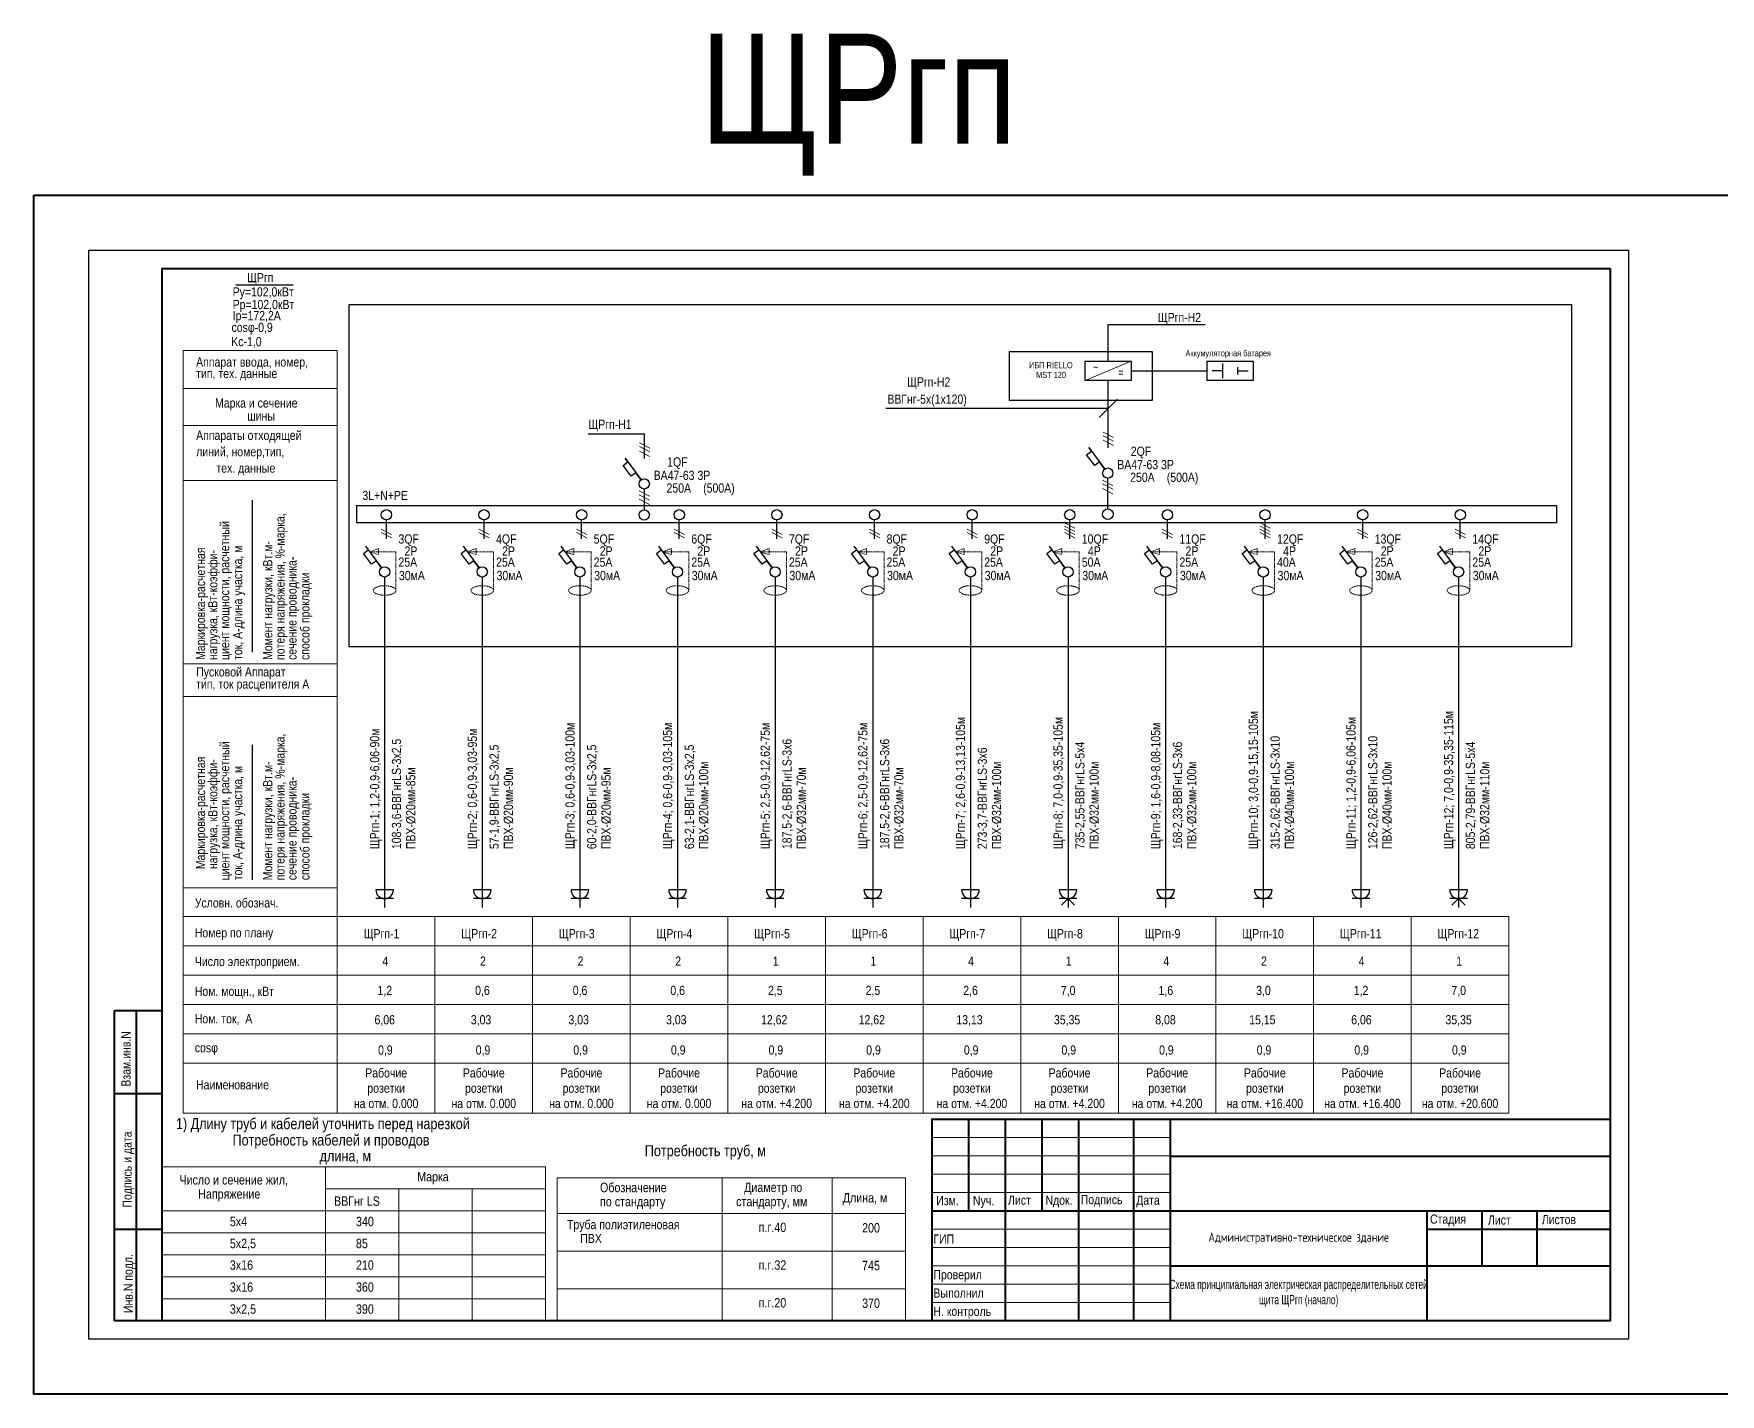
# Model space of a CAD drawing. Header units: metres. Extents: x -93142 to 227756, y -64772 to 286334.
# Drawn here: x 105069 to 151069, y -25753 to 11352 of the extents above; entities that cross this region are included whole.
import ezdxf

# ---------------------------------------------------------------- set-up
doc = ezdxf.new("R2010")
doc.units = ezdxf.units.M
for name, pattern in [('ACAD_ISO03W100', [30, 12, -18]), ('CENTER2', [2.3, 2, -0.1, 0.1, -0.1]), ('DASHED2', [9.525, 6.35, -3.175])]:
    doc.linetypes.add(name, pattern=pattern)
for name, color, linetype, lineweight in [('-area text', 7, 'Continuous', 30), ('1_Рамка_АР', 7, 'Continuous', 13), ('G-ANNO-TTLB', 7, 'Continuous', 9), ('Рамка', 7, 'Continuous', 40), ('ЭЛ', 250, 'Continuous', 50), ('ЭЛ-сила', 5, 'Continuous', 50), ('ЭЛ.ос', 7, 'Continuous', 30)]:
    doc.layers.add(name, color=color, linetype=linetype, lineweight=lineweight)
doc.layers.add('Text standart (rus)', color=7, linetype='Continuous')
doc.layers.add('Схема', color=7, linetype='Continuous')
doc.styles.add('Arial', font='ARIALN.TTF', dxfattribs={"width": 0.8, "height": 2.5})
doc.styles.add('GOST 2.304', font='ARIALN.TTF', dxfattribs={"width": 0.9})
doc.styles.add('GOST Common_7', font='ARIALN.TTF', dxfattribs={"width": 0.8, "height": 2.5})
doc.styles.get("Standard").update_dxf_attribs({"font": 'ARIALN.TTF'})
doc.styles.add('Times New Rom Cyr', font='ARIALN.TTF')
doc.dimstyles.new('SPDS', dxfattribs={"dimscale": 100, "dimtxt": 1.5, "dimasz": 1, "dimexe": 0.75, "dimexo": 0.625, "dimtad": 1, "dimdec": 0, "dimrnd": 0.001, "dimtxsty": 'GOST 2.304', "dimblk": 'ARCHTICK', "dimcen": 2.5, "dimdle": 0.75, "dimadec": 0, "dimazin": 2, "dimtfac": 0.75, "dimtdec": 0, "dimtmove": 1, "dimatfit": 3, "dimfxl": 1, "dimtolj": 1, "dimarcsym": 1})

# ---------------------------------------------------------------- blocks, each defined once
blk = doc.blocks.new('Казарма_1_Рамка_АР')
for p, q in [((682893, 323993), (689393, 323993)), ((682893, 323493), (701393, 323493)), ((682893, 322993), (689393, 322993)), ((682893, 322493), (689393, 322493)), ((682893, 321993), (701393, 321993)), ((682893, 321493), (689393, 321493)), ((682893, 320993), (689393, 320993)), ((682893, 320493), (701393, 320493)), ((682893, 319993), (689393, 319993)), ((682893, 319493), (689393, 319493))]:
    blk.add_line(p, q)
at = {"const_width": 50}
for points in [[(701393, 324493), (682893, 324493), (682893, 318993)], [(683893, 321993), (683893, 324493)], [(684893, 318993), (684893, 324493)], [(685893, 321993), (685893, 324493)], [(686893, 318993), (686893, 324493)], [(688393, 318993), (688393, 324493)], [(689393, 318993), (689393, 324493)], [(689393, 323479), (701393, 323479)], [(682893, 321993), (689393, 321993)], [(689393, 321993), (701393, 321993)], [(701393, 321993), (699393, 321993), (697893, 321993), (696393, 321993), (696393, 318993)], [(697893, 321993), (697893, 320493)], [(699393, 321993), (699393, 320493)], [(696393, 321493), (701393, 321493)], [(689393, 320493), (701393, 320493)]]:
    blk.add_lwpolyline(points, dxfattribs=at)
blk.add_lwpolyline([(696393, 321493), (701393, 321493)])
at = {"layer": 'G-ANNO-TTLB', "style": 'GOST Common_7'}
for s, p in [('Изм.', (683009, 322149)), ('Nуч.', (684010, 322149)), ('Лист', (684967, 322162)), ('Nдок.', (685988, 322162)), ('Подпись', (686949, 322176)), ('Дата', (688464, 322162)), ('Стадия', (696477, 321645)), ('Лист', (698056, 321619)), ('Листов', (699525, 321633)), ('ГИП ', (682932, 321100)), ('Проверил ', (682931, 320129)), ('Выполнил', (682931, 319629)), ('Н. контроль', (682931, 319129))]:
    blk.add_text(s, height=250, dxfattribs=at).set_placement(p)
at = {"layer": 'G-ANNO-TTLB', "insert": (692893, 321243), "char_height": 250, "width": 7000, "attachment_point": 5, "style": 'GOST Common_7'}
blk.add_mtext('{\\fISOCPEUR|b0|i0|c204|p34;Административно-техническое здание}', dxfattribs=at)
blk = doc.blocks.new('stug')
at = {"layer": 'Рамка'}
for p, q in [((18549, -29192), (18549, -20727)), ((18549, -20727), (19849, -20727)), ((19149, -29192), (19149, -20727)), ((18549, -22992), (19849, -22992)), ((18549, -26692), (19849, -26692)), ((19849, -29192), (18549, -29192))]:
    blk.add_line(p, q, dxfattribs=at)
at = {"layer": 'Рамка', "lineweight": 25}
blk.add_line((19849, -23692), (19849, -29192), dxfattribs=at)
at = {"layer": 'Text standart (rus)', "color": 7, "lineweight": 25}
for s, p in [('Взам.инв.N', (18990, -22803)), ('Подпись и дата', (19020, -26101)), ('Инв.N подл.', (19050, -28977))]:
    blk.add_text(s, height=250, rotation=90, dxfattribs=at).set_placement(p)
blk = doc.blocks.new('_ArchTick')
at = {"color": 0, "linetype": 'ByBlock', "const_width": 0.15}
blk.add_lwpolyline([(-0.5, -0.5), (0.5, 0.5)], dxfattribs=at)

msp = doc.modelspace()

# ---------------------------------------------------------------- linework, layer by layer
at = {"layer": '-area text', "color": 0, "lineweight": 5, "ltscale": 0.75}
msp.add_line((133749.4173, 1898.6728), (135004.4687, 2420.4281), dxfattribs=at)
at = {"layer": '-area text', "color": 0, "lineweight": 30, "ltscale": 0.75}
for points in [[(133749.4173, 2420.4281), (135004.4687, 2420.4281), (135004.4687, 1898.6728), (133749.4173, 1898.6728)], [(137073.8307, 2420.4281), (138328.8822, 2420.4281), (138328.8822, 1898.6728), (137073.8307, 1898.6728)]]:
    msp.add_lwpolyline(points, close=True, dxfattribs=at)
for points in [[(137496.5307, 2359.5505), (137496.5307, 1959.5505)], [(137496.5307, 2159.5505), (137211.2322, 2159.5505)], [(137906.1822, 2259.5505), (137906.1822, 2059.5505)], [(137906.1822, 2159.5505), (138191.4807, 2159.5505)]]:
    msp.add_lwpolyline(points, dxfattribs=at)
at = {"color": 7, "linetype": 'ByBlock', "lineweight": 20, "ltscale": 0.2}
for p, q in [((108569.0986, -19552.593), (119028.3107, -19552.593)), ((113028.3107, -19552.593), (113028.3107, -23752.593)), ((119028.3107, -19552.593), (119028.3107, -23752.593)), ((113028.3107, -20152.593), (119028.3107, -20152.593)), ((115028.3107, -20152.593), (115028.3107, -23752.593)), ((117028.3107, -20152.593), (117028.3107, -23752.593)), ((119346.2909, -19852.593), (128846.2909, -19852.593)), ((119346.2909, -23752.593), (119346.2909, -19852.593)), ((123846.2909, -23752.593), (123846.2909, -19852.593)), ((126846.2909, -23752.593), (126846.2909, -19852.593)), ((128846.2909, -19852.593), (128846.2909, -23752.593)), ((108569.0986, -20752.593), (119028.3107, -20752.593)), ((128846.2909, -20823.7176), (119346.2909, -20823.7176)), ((108569.0986, -21352.593), (119028.3107, -21352.593)), ((108569.0986, -21952.593), (119028.3107, -21952.593)), ((128846.2909, -21852.593), (119346.2909, -21852.593)), ((108569.0986, -22552.593), (119028.3107, -22552.593)), ((128846.2909, -22881.4683), (119346.2909, -22881.4683)), ((108569.0986, -23152.593), (119028.3107, -23152.593)), ((108569.0986, -23752.593), (119028.3107, -23752.593))]:
    msp.add_line(p, q, dxfattribs=at)
at = {"color": 1, "lineweight": 40}
msp.add_lwpolyline([(105069.0986, 6947.407), (197069.0986, 6947.407), (197069.0986, -25752.593), (105069.0986, -25752.593)], close=True, dxfattribs=at)
at = {"layer": 'Text standart (rus)'}
msp.add_lwpolyline([(148569.0986, 5447.407), (148569.0986, -24252.593), (106569.0986, -24252.593), (106569.0986, 5447.407)], close=True, dxfattribs=at)
at = {"layer": 'Text standart (rus)', "linetype": 'CENTER2', "ltscale": 30}
for points in [[(113672.0604, 3967.685), (147007.0921, 3967.685), (147007.0921, -5364.8595), (113672.0604, -5364.8595)], [(131686.9307, 2689.8212), (135578.1307, 2689.8212), (135578.1307, 1346.2712), (131686.9307, 1346.2712)]]:
    msp.add_lwpolyline(points, close=True, dxfattribs=at)
at = {"layer": 'Рамка'}
msp.add_lwpolyline([(148069.0986, 4947.407), (148069.0986, -23752.593), (108569.0986, -23752.593), (108569.0986, 4947.407)], close=True, dxfattribs=at)
at = {"layer": 'ЭЛ', "color": 0, "lineweight": 15}
for p, q in [((108569.0986, -23752.593), (112203.0862, -23752.593)), ((115568.9962, -23752.593), (119202.9838, -23752.593))]:
    msp.add_line(p, q, dxfattribs=at)
at = {"layer": 'ЭЛ-сила', "color": 0, "lineweight": 30}
for p, q in [((114639.7356, -11933.8893), (114639.7356, -12476.1994)), ((117302.5168, -11933.8893), (117302.5168, -12476.1994)), ((119965.298, -11933.8893), (119965.298, -12476.1994)), ((122628.0791, -11933.8893), (122628.0791, -12476.1994)), ((125290.8603, -11933.8893), (125290.8603, -12476.1994)), ((127953.6414, -11933.8893), (127953.6414, -12476.1994)), ((130616.4226, -11933.8893), (130616.4226, -12476.1994)), ((133279.2037, -11933.8893), (133279.2037, -12476.1994)), ((135941.9849, -11933.8893), (135941.9849, -12476.1994)), ((138604.766, -11933.8893), (138604.766, -12476.1994)), ((141267.5472, -11933.8893), (141267.5472, -12476.1994)), ((143930.3284, -11933.8893), (143930.3284, -12476.1994)), ((114879.7356, -11996.1994), (114399.7356, -11996.1994)), ((114879.7356, -12236.1994), (114399.7356, -12236.1994)), ((117542.5168, -11996.1994), (117062.5168, -11996.1994)), ((117542.5168, -12236.1994), (117062.5168, -12236.1994)), ((120205.298, -11996.1994), (119725.298, -11996.1994)), ((120205.298, -12236.1994), (119725.298, -12236.1994)), ((122868.0791, -11996.1994), (122388.0791, -11996.1994)), ((122868.0791, -12236.1994), (122388.0791, -12236.1994)), ((125530.8603, -11996.1994), (125050.8603, -11996.1994)), ((125530.8603, -12236.1994), (125050.8603, -12236.1994)), ((128193.6414, -11996.1994), (127713.6414, -11996.1994)), ((128193.6414, -12236.1994), (127713.6414, -12236.1994)), ((130856.4226, -11996.1994), (130376.4226, -11996.1994)), ((130856.4226, -12236.1994), (130376.4226, -12236.1994)), ((133519.2037, -11996.1994), (133039.2037, -11996.1994)), ((133519.2037, -12236.1994), (133039.2037, -12236.1994)), ((136181.9849, -11996.1994), (135701.9849, -11996.1994)), ((136181.9849, -12236.1994), (135701.9849, -12236.1994)), ((138844.766, -11996.1994), (138364.766, -11996.1994)), ((138844.766, -12236.1994), (138364.766, -12236.1994)), ((141507.5472, -11996.1994), (141027.5472, -11996.1994)), ((141507.5472, -12236.1994), (141027.5472, -12236.1994)), ((144170.3284, -11996.1994), (143690.3284, -11996.1994)), ((144170.3284, -12236.1994), (143690.3284, -12236.1994))]:
    msp.add_line(p, q, dxfattribs=at)
for points in [[(133099.2037, -12416.1994), (133279.2037, -12236.1994)], [(133459.2037, -12416.1994), (133279.2037, -12236.1994)], [(143750.3284, -12416.1994), (143930.3284, -12236.1994)], [(144110.3284, -12416.1994), (143930.3284, -12236.1994)]]:
    msp.add_lwpolyline(points, dxfattribs=at)
for centre in [(114639.7356, -11996.1994), (117302.5168, -11996.1994), (119965.298, -11996.1994), (122628.0791, -11996.1994), (125290.8603, -11996.1994), (127953.6414, -11996.1994), (130616.4226, -11996.1994), (133279.2037, -11996.1994), (135941.9849, -11996.1994), (138604.766, -11996.1994), (141267.5472, -11996.1994), (143930.3284, -11996.1994)]:
    msp.add_arc(centre, 240, 180, 0, dxfattribs=at)
at = {"layer": 'ЭЛ.ос', "color": 7, "lineweight": 25}
msp.add_line((110577.7529, 4502.2562), (112140.8122, 4502.2562), dxfattribs=at)
at = {"layer": 'ЭЛ.ос', "color": 7, "lineweight": 15}
for p, q in [((109140.7143, 2715.21), (109140.7143, -18089.284)), ((109140.7143, 2715.21), (113349.7739, 2715.21)), ((113349.7739, 2715.21), (113349.7739, -18089.284)), ((109140.7143, 1674.1338), (113349.7739, 1674.1338)), ((113349.7739, 669.6463), (109140.7143, 669.6463)), ((109140.7143, -834.9423), (113349.7739, -834.9423)), ((109140.7143, -5832.3837), (113349.7739, -5832.3837)), ((113349.7739, -6720.9777), (109140.7143, -6720.9777)), ((109140.7143, -11941.5966), (113349.7739, -11941.5966)), ((145303.1477, -12724.3982), (109140.7143, -12724.3982)), ((116012.555, -12724.3982), (116012.555, -18089.284)), ((118675.3362, -12724.3982), (118675.3362, -18089.284)), ((121338.1173, -12724.3982), (121338.1173, -18089.284)), ((124000.8985, -12724.3982), (124000.8985, -18089.284)), ((126663.6796, -12724.3982), (126663.6796, -18089.284)), ((129326.4608, -12724.3982), (129326.4608, -18089.284)), ((131989.242, -12724.3982), (131989.242, -18089.284)), ((134652.0231, -12724.3982), (134652.0231, -18089.284)), ((137314.8043, -12724.3982), (137314.8043, -18089.284)), ((139977.5854, -12724.3982), (139977.5854, -18089.284)), ((142640.3666, -12724.3982), (142640.3666, -18089.284)), ((145303.1477, -12724.3982), (145303.1477, -18089.284)), ((145303.1477, -13524.3982), (109140.7143, -13524.3982)), ((145303.1477, -14324.3982), (109140.7143, -14324.3982)), ((145303.1477, -15124.3982), (109140.7143, -15124.3982)), ((145303.1477, -15924.3982), (109140.7143, -15924.3982)), ((145303.1477, -16724.3982), (109140.7143, -16724.3982)), ((145303.1477, -18089.284), (109140.7143, -18089.284))]:
    msp.add_line(p, q, dxfattribs=at)
at = {"layer": 'ЭЛ.ос', "color": 7, "lineweight": 15, "ltscale": 0.5}
for p, q in [((134236.6263, 488.517), (134517.2597, 342.6676)), ((121591.9349, 195.0522), (121872.5682, 49.2028)), ((121591.9349, 94.0795), (121872.5682, -51.7699)), ((134236.6263, 387.5443), (134517.2597, 241.6949)), ((134236.6263, 264.1332), (134517.2597, 118.2839)), ((121591.9349, -29.3316), (121872.5682, -175.1809)), ((134223.8394, -824.0471), (134504.4727, -969.8965)), ((121579.1479, -1117.5119), (121859.7813, -1263.3613)), ((121579.1479, -1218.4846), (121859.7813, -1364.334)), ((121579.1479, -1341.8957), (121859.7813, -1487.745)), ((134223.8394, -925.0198), (134504.4727, -1070.8692)), ((134223.8394, -1048.4309), (134504.4727, -1194.2803)), ((114547.6431, -2159.6547), (114828.2764, -2305.504)), ((114547.6431, -2246.0192), (114828.2764, -2391.8685)), ((117210.4242, -2159.6547), (117491.0576, -2305.504)), ((117210.4242, -2246.0192), (117491.0576, -2391.8685)), ((119873.2054, -2159.6547), (120153.8387, -2305.504)), ((119873.2054, -2246.0192), (120153.8387, -2391.8685)), ((122535.9865, -2159.6547), (122816.6199, -2305.504)), ((122535.9865, -2246.0192), (122816.6199, -2391.8685)), ((125198.7677, -2159.6547), (125479.401, -2305.504)), ((125198.7677, -2246.0192), (125479.401, -2391.8685)), ((127861.5488, -2159.6547), (128142.1822, -2305.504)), ((127861.5488, -2246.0192), (128142.1822, -2391.8685)), ((130524.33, -2159.6547), (130804.9633, -2305.504)), ((130524.33, -2246.0192), (130804.9633, -2391.8685)), ((133187.1111, -1986.9257), (133467.7445, -2132.7751)), ((133187.1111, -2073.2902), (133467.7445, -2219.1395)), ((133187.1111, -2159.6547), (133467.7445, -2305.504)), ((133187.1111, -2246.0192), (133467.7445, -2391.8685)), ((135849.8923, -2159.6547), (136130.5257, -2305.504)), ((135849.8923, -2246.0192), (136130.5257, -2391.8685)), ((138512.6735, -2159.6547), (138793.3068, -2305.504)), ((138512.6735, -2246.0192), (138793.3068, -2391.8685)), ((138516.0246, -1988.6673), (138796.6579, -2134.5167)), ((138516.0246, -2075.0318), (138796.6579, -2220.8812)), ((141175.4546, -2159.6547), (141456.088, -2305.504)), ((141175.4546, -2246.0192), (141456.088, -2391.8685)), ((143838.2358, -2159.6547), (144118.8691, -2305.504)), ((143838.2358, -2246.0192), (144118.8691, -2391.8685)), ((114413.6116, -3019.2722), (114281.5425, -3116.7132)), ((117076.3928, -3019.2722), (116944.3237, -3116.7132)), ((119739.1739, -3019.2722), (119607.1048, -3116.7132)), ((122401.9551, -3019.2722), (122269.886, -3116.7132)), ((125064.7362, -3019.2722), (124932.6671, -3116.7132)), ((127727.5174, -3019.2722), (127595.4483, -3116.7132)), ((130390.2985, -3019.2722), (130258.2294, -3116.7132)), ((133053.0797, -3019.2722), (132921.0106, -3116.7132)), ((135715.8609, -3019.2722), (135583.7918, -3116.7132)), ((138378.642, -3019.2722), (138246.5729, -3116.7132)), ((141041.4232, -3019.2722), (140909.3541, -3116.7132)), ((143704.2043, -3019.2722), (143572.1352, -3116.7132))]:
    msp.add_line(p, q, dxfattribs=at)
at = {"layer": 'ЭЛ.ос', "color": 7}
for p, q in [((111025.4277, -1372.896), (111025.4277, -5516.6209)), ((111025.4277, -8041.7753), (111025.4277, -11722.774))]:
    msp.add_line(p, q, dxfattribs=at)
at = {"layer": 'ЭЛ.ос', "color": 7, "ltscale": 0.5}
for points in [[(134376.943, 2420.4281), (134376.943, 3420.4281), (137023.8553, 3420.4281)], [(134376.943, 58.5301), (134376.943, 1898.6728)], [(135004.4687, 2159.5505), (137073.8307, 2159.5505)], [(120186.907, 437.958), (121732.2516, 437.958)], [(121732.2516, -234.9347), (121732.2516, 437.958)], [(134280.763, -518.6309), (134138.412, -325.6919), (134005.9629, -423.4132), (133787.5557, -128.6066), (133919.4324, -30.9059), (133845.6229, 68.7224)], [(133845.6229, 68.7224), (134280.763, -518.6309)], [(121636.0715, -812.0957), (121493.7205, -619.1567), (121361.2715, -716.878), (121142.8643, -422.0714), (121274.741, -324.3707), (121200.9315, -224.7424)], [(121200.9315, -224.7424), (121636.0715, -812.0957)], [(134364.1561, -1603.5172), (134364.1561, -1224.6043), (134364.1561, -771.2848)], [(121719.4646, -1064.7496), (121719.4646, -1632.1627)], [(113875.2007, -1510.7211), (113875.2007, -1990.2562)], [(113875.2007, -1510.7211), (146600.4717, -1510.7211), (146600.4717, -1990.2562), (113875.2007, -1990.2562)]]:
    msp.add_lwpolyline(points, dxfattribs=at)
at = {"layer": 'ЭЛ.ос', "color": 7, "ltscale": 10}
for points in [[(114687.9597, -2425.575), (114687.9597, -1907.629)], [(117350.7409, -2425.575), (117350.7409, -1907.629)], [(120013.522, -2425.575), (120013.522, -1907.629)], [(122676.3032, -2425.575), (122676.3032, -1907.629)], [(125339.0844, -2425.575), (125339.0844, -1907.629)], [(128001.8655, -2425.575), (128001.8655, -1907.629)], [(130664.6467, -2425.575), (130664.6467, -1907.629)], [(133327.4278, -2425.575), (133327.4278, -1907.629)], [(135990.209, -2425.575), (135990.209, -1907.629)], [(138652.9901, -2425.575), (138652.9901, -1907.629)], [(141315.7713, -2425.575), (141315.7713, -1907.629)], [(143978.5524, -2425.575), (143978.5524, -1907.629)], [(114556.3426, -3211.9308), (114413.9916, -3018.9918), (114281.5425, -3116.7132), (114063.1353, -2821.9065), (114195.012, -2724.2058)], [(114121.2025, -2624.5775), (114556.3426, -3211.9308)], [(117219.1237, -3211.9308), (117076.7727, -3018.9918), (116944.3237, -3116.7132), (116725.9165, -2821.9065), (116857.7932, -2724.2058)], [(116783.9837, -2624.5775), (117219.1237, -3211.9308)], [(119881.9049, -3211.9308), (119739.5539, -3018.9918), (119607.1048, -3116.7132), (119388.6976, -2821.9065), (119520.5743, -2724.2058)], [(119446.7648, -2624.5775), (119881.9049, -3211.9308)], [(122544.686, -3211.9308), (122402.335, -3018.9918), (122269.886, -3116.7132), (122051.4788, -2821.9065), (122183.3555, -2724.2058)], [(122109.546, -2624.5775), (122544.686, -3211.9308)], [(125207.4672, -3211.9308), (125065.1162, -3018.9918), (124932.6671, -3116.7132), (124714.2599, -2821.9065), (124846.1366, -2724.2058)], [(124772.3271, -2624.5775), (125207.4672, -3211.9308)], [(127870.2483, -3211.9308), (127727.8974, -3018.9918), (127595.4483, -3116.7132), (127377.0411, -2821.9065), (127508.9178, -2724.2058)], [(127435.1083, -2624.5775), (127870.2483, -3211.9308)], [(130533.0295, -3211.9308), (130390.6785, -3018.9918), (130258.2294, -3116.7132), (130039.8223, -2821.9065), (130171.6989, -2724.2058)], [(130097.8894, -2624.5775), (130533.0295, -3211.9308)], [(133195.8107, -3211.9308), (133053.4597, -3018.9918), (132921.0106, -3116.7132), (132702.6034, -2821.9065), (132834.4801, -2724.2058)], [(132760.6706, -2624.5775), (133195.8107, -3211.9308)], [(135858.5918, -3211.9308), (135716.2408, -3018.9918), (135583.7918, -3116.7132), (135365.3846, -2821.9065), (135497.2613, -2724.2058)], [(135423.4518, -2624.5775), (135858.5918, -3211.9308)], [(138521.373, -3211.9308), (138379.022, -3018.9918), (138246.5729, -3116.7132), (138028.1657, -2821.9065), (138160.0424, -2724.2058)], [(138086.2329, -2624.5775), (138521.373, -3211.9308)], [(141184.1541, -3211.9308), (141041.8031, -3018.9918), (140909.3541, -3116.7132), (140690.9469, -2821.9065), (140822.8236, -2724.2058)], [(140749.0141, -2624.5775), (141184.1541, -3211.9308)], [(143846.9353, -3211.9308), (143704.5843, -3018.9918), (143572.1352, -3116.7132), (143353.728, -2821.9065), (143485.6047, -2724.2058)], [(143411.7952, -2624.5775), (143846.9353, -3211.9308)], [(114639.7356, -3464.5847), (114639.7356, -11936.7565)], [(117302.5168, -3464.5847), (117302.5168, -11936.7565)], [(119965.298, -3464.5847), (119965.298, -11936.7565)], [(122628.0791, -3464.5847), (122628.0791, -11936.7565)], [(125290.8603, -3464.5847), (125290.8603, -11936.7565)], [(127953.6414, -3464.5847), (127953.6414, -11936.7565)], [(130616.4226, -3464.5847), (130616.4226, -11936.7565)], [(133279.2037, -3464.5847), (133279.2037, -11936.7565)], [(135941.9849, -3464.5847), (135941.9849, -11936.7565)], [(138604.766, -3464.5847), (138604.766, -11936.7565)], [(141267.5472, -3464.5847), (141267.5472, -11936.7565)], [(143930.3284, -3464.5847), (143930.3284, -11936.7565)]]:
    msp.add_lwpolyline(points, dxfattribs=at)
at = {"layer": 'ЭЛ.ос', "linetype": 'DASHED2', "lineweight": 13, "ltscale": 5}
for points in [[(114947.7055, -3831.6046), (114947.7055, -2780.1052), (114236.425, -2780.1052), (114473.1899, -2685.4557), (114473.1899, -2851.7735), (114236.425, -2780.1052)], [(117610.4866, -3831.6046), (117610.4866, -2780.1052), (116899.2062, -2780.1052), (117135.9711, -2685.4557), (117135.9711, -2851.7735), (116899.2062, -2780.1052)], [(120273.2678, -3831.6046), (120273.2678, -2780.1052), (119561.9873, -2780.1052), (119798.7522, -2685.4557), (119798.7522, -2851.7735), (119561.9873, -2780.1052)], [(122936.049, -3831.6046), (122936.049, -2780.1052), (122224.7685, -2780.1052), (122461.5334, -2685.4557), (122461.5334, -2851.7735), (122224.7685, -2780.1052)], [(125598.8301, -3831.6046), (125598.8301, -2780.1052), (124887.5497, -2780.1052), (125124.3145, -2685.4557), (125124.3145, -2851.7735), (124887.5497, -2780.1052)], [(128261.6113, -3831.6046), (128261.6113, -2780.1052), (127550.3308, -2780.1052), (127787.0957, -2685.4557), (127787.0957, -2851.7735), (127550.3308, -2780.1052)], [(130924.3924, -3831.6046), (130924.3924, -2780.1052), (130213.112, -2780.1052), (130449.8768, -2685.4557), (130449.8768, -2851.7735), (130213.112, -2780.1052)], [(133587.1736, -3831.6046), (133587.1736, -2780.1052), (132875.8931, -2780.1052), (133112.658, -2685.4557), (133112.658, -2851.7735), (132875.8931, -2780.1052)], [(136249.9547, -3831.6046), (136249.9547, -2780.1052), (135538.6743, -2780.1052), (135775.4391, -2685.4557), (135775.4391, -2851.7735), (135538.6743, -2780.1052)], [(138912.7359, -3831.6046), (138912.7359, -2780.1052), (138201.4554, -2780.1052), (138438.2203, -2685.4557), (138438.2203, -2851.7735), (138201.4554, -2780.1052)], [(141575.517, -3831.6046), (141575.517, -2780.1052), (140864.2366, -2780.1052), (141101.0015, -2685.4557), (141101.0015, -2851.7735), (140864.2366, -2780.1052)], [(144238.2982, -3831.6046), (144238.2982, -2780.1052), (143527.0177, -2780.1052), (143763.7826, -2685.4557), (143763.7826, -2851.7735), (143527.0177, -2780.1052)]]:
    msp.add_lwpolyline(points, dxfattribs=at)
at = {"layer": 'ЭЛ.ос', "color": 7, "ltscale": 0.5}
for centre, radius in [((121719.4646, -924.6599), 140.0896), ((134364.1561, -631.1951), 140.0896), ((114687.9597, -1767.5393), 140.0896), ((117350.7409, -1767.5393), 140.0896), ((120013.522, -1767.5393), 140.0896), ((121719.4646, -1772.2523), 140.0896), ((122676.3032, -1767.5393), 140.0896), ((125339.0844, -1767.5393), 140.0896), ((128001.8655, -1767.5393), 140.0896), ((130664.6467, -1767.5393), 140.0896), ((133327.4278, -1767.5393), 140.0896), ((134364.1561, -1749.3639), 145.8467), ((135990.209, -1767.5393), 140.0896), ((138652.9901, -1767.5393), 140.0896), ((141315.7713, -1767.5393), 140.0896), ((143978.5524, -1767.5393), 140.0896), ((114639.7356, -3324.4951), 140.0896), ((117302.5168, -3324.4951), 140.0896), ((119965.298, -3324.4951), 140.0896), ((122628.0791, -3324.4951), 140.0896), ((125290.8603, -3324.4951), 140.0896), ((127953.6414, -3324.4951), 140.0896), ((130616.4226, -3324.4951), 140.0896), ((133279.2037, -3324.4951), 140.0896), ((135941.9849, -3324.4951), 140.0896), ((138604.766, -3324.4951), 140.0896), ((141267.5472, -3324.4951), 140.0896), ((143930.3284, -3324.4951), 140.0896)]:
    msp.add_circle(centre, radius, dxfattribs=at)
at = {"layer": 'ЭЛ.ос', "linetype": 'DASHED2', "lineweight": 13, "ltscale": 5, "extrusion": (0, 0, -1)}
for centre in [(114639.7356, -3831.6046), (117302.5168, -3831.6046), (119965.298, -3831.6046), (122628.0791, -3831.6046), (125290.8603, -3831.6046), (127953.6414, -3831.6046), (130616.4226, -3831.6046), (133279.2037, -3831.6046), (135941.9849, -3831.6046), (138604.766, -3831.6046), (141267.5472, -3831.6046), (143930.3284, -3831.6046)]:
    msp.add_ellipse(centre, major_axis=(307.9698, 0), ratio=0.4195688025, dxfattribs=at)

# ---------------------------------------------------------------- block references
at = {"layer": '1_Рамка_АР'}
msp.add_blockref('Казарма_1_Рамка_АР', (-553324.0354, -342745.3869), dxfattribs=at)
at = {"layer": 'Text standart (rus)'}
msp.add_blockref('stug', (88720.3201, 5439.7475), dxfattribs=at)

# ---------------------------------------------------------------- texts
at = {"color": 0, "lineweight": 9, "style": 'Times New Rom Cyr'}
for s, p in [('ИБП RIELLO', (132218.3148, 2229.3927)), ('Аккумуляторная батарея', (136482.2648, 2555.8927)), ('MST 120', (132410.5648, 1963.1026))]:
    msp.add_text(s, height=168, dxfattribs=at).set_placement(p)
at = {"color": 0, "style": 'Times New Rom Cyr'}
for s, p in [('~', (133956.3672, 2145.5361)), ('=', (134646.125, 2001.9436))]:
    msp.add_text(s, height=222.8384, dxfattribs=at).set_placement(p)
at = {"layer": 'G-ANNO-TTLB', "insert": (139569.0986, -23002.593), "char_height": 250, "width": 7000, "attachment_point": 5, "style": 'GOST Common_7'}
msp.add_mtext('Схема принципиальная электрическая распределительных сетей \\Pщита ЩРгп (начало)', dxfattribs=at)
at = {"layer": 'Text standart (rus)'}
for s, p in [('ЩРгп', (110886.0664, 4576.9021)), ('Ру=102,0кВт', (110494.5358, 4187.2533)), ('Рр=102,0кВт', (110494.5358, 3842.5751)), ('Iр=172,2А', (110494.5358, 3538.3908)), ('ЩРгп-Н2', (135727.6631, 3490.3088)), ('cosφ-0,9', (110463.7101, 3219.3983)), ('Kc-1,0', (110457.0985, 2831.6335)), ('ЩРгп-Н2', (128888.7118, 1730.4712)), ('шины', (110892.003, 803.3755)), ('ЩРгп-Н1', (120195.7023, 574.0464)), ('250А', (122328.6643, -1161.724)), ('250А', (134973.3558, -868.2592)), ('3L+N+PE', (114032.525, -1364.4466)), ('3QF', (115016.5305, -2552.2472)), ('4QF', (117679.3117, -2552.2472)), ('5QF', (120342.0928, -2552.2472)), ('6QF', (123004.874, -2552.2472)), ('7QF', (125667.6552, -2552.2472)), ('8QF', (128330.4363, -2552.2472)), ('9QF', (130993.2175, -2552.2472)), ('10QF', (133655.9986, -2552.2472)), ('11QF', (136318.7798, -2552.2472)), ('12QF', (138981.5609, -2552.2472)), ('13QF', (141644.3421, -2552.2472)), ('14QF', (144307.1232, -2552.2472)), ('2Р', (115181.6632, -2880.8345)), ('2Р', (117844.4443, -2880.8345)), ('2Р', (120507.2255, -2880.8345)), ('2Р', (123170.0066, -2880.8345)), ('2Р', (125832.7878, -2880.8345)), ('2Р', (128495.5689, -2880.8345)), ('2Р', (131158.3501, -2880.8345)), ('4Р', (133821.1313, -2880.8345)), ('2Р', (136483.9124, -2880.8345)), ('4Р', (139146.6936, -2880.8345)), ('2Р', (141809.4747, -2880.8345)), ('2Р', (144472.2559, -2880.8345)), ('25A', (115016.3925, -3182.415)), ('25A', (117679.1736, -3182.415)), ('25A', (120341.9548, -3182.415)), ('25A', (123004.736, -3182.415)), ('25A', (125667.5171, -3182.415)), ('25A', (128330.2983, -3182.415)), ('25A', (130993.0794, -3182.415)), ('50A', (133655.8606, -3182.415)), ('25A', (136318.6417, -3182.415)), ('40A', (138981.4229, -3182.415)), ('25A', (141644.204, -3182.415)), ('25A', (144306.9852, -3182.415)), ('30мA', (115030.0592, -3548.6435)), ('30мA', (117692.8404, -3548.6435)), ('30мA', (120355.6216, -3548.6435)), ('30мA', (123018.4027, -3548.6435)), ('30мA', (125681.1839, -3548.6435)), ('30мA', (128343.965, -3548.6435)), ('30мA', (131006.7462, -3548.6435)), ('30мA', (133669.5273, -3548.6435)), ('30мA', (136332.3085, -3548.6435)), ('30мA', (138995.0896, -3548.6435)), ('30мA', (141657.8708, -3548.6435)), ('30мA', (144320.652, -3548.6435)), ('Условн. обознач.', (109462.6245, -12476.3021)), ('Номер по плану', (109462.6245, -13291.0068)), ('Число электроприем.', (109462.6245, -14074.2116)), ('4', (114577.5689, -14063.9965)), ('2', (117240.35, -14063.9965)), ('2', (119903.1312, -14063.9965)), ('2', (122565.9123, -14063.9965)), ('1', (125228.6935, -14063.9965)), ('1', (127891.4746, -14063.9965)), ('4', (130554.2558, -14063.9965)), ('1', (133217.037, -14063.9965)), ('4', (135879.8181, -14063.9965)), ('2', (138542.5993, -14063.9965)), ('4', (141205.3804, -14063.9965)), ('1', (143868.1616, -14063.9965)), ('Ном. мощн., кВт', (109462.6245, -14888.8295)), ('1,2', (114445.464, -14863.9965)), ('0,6', (117108.2452, -14863.9965)), ('0,6', (119771.0263, -14863.9965)), ('0,6', (122433.8075, -14863.9965)), ('2,5', (125096.5886, -14863.9965)), ('2,5', (127759.3698, -14863.9965)), ('2,6', (130422.1509, -14863.9965)), ('7,0', (133084.9321, -14863.9965)), ('1,6', (135747.7132, -14863.9965)), ('3,0', (138410.4944, -14863.9965)), ('1,2', (141073.2756, -14863.9965)), ('7,0', (143736.0567, -14863.9965)), ('Ном. ток,  А', (109462.6245, -15635.6955)), ('6,06', (114364.0956, -15663.9965)), ('3,03', (116990.5345, -15663.9965)), ('3,03', (119653.3156, -15663.9965)), ('3,03', (122316.0968, -15663.9965)), ('12,62', (124906.9306, -15663.9965)), ('12,62', (127569.7118, -15663.9965)), ('13,13', (130232.4929, -15663.9965)), ('35,35', (132895.2741, -15663.9965)), ('8,08', (135659.5737, -15663.9965)), ('15,15', (138220.8364, -15663.9965)), ('6,06', (141002.7533, -15663.9965)), ('35,35', (143574.0212, -15663.9965)), ('cosφ', (109462.6245, -16427.0217)), ('0,9', (114461.0053, -16488.8295)), ('0,9', (117123.7864, -16488.8295)), ('0,9', (119786.5676, -16488.8295)), ('0,9', (122449.3487, -16488.8295)), ('0,9', (125112.1299, -16488.8295)), ('0,9', (127774.911, -16488.8295)), ('0,9', (130437.6922, -16488.8295)), ('0,9', (133100.4733, -16488.8295)), ('0,9', (135763.2545, -16488.8295)), ('0,9', (138426.0357, -16488.8295)), ('0,9', (141088.8168, -16488.8295)), ('0,9', (143751.598, -16488.8295)), ('Наименование', (109497.2635, -17438.2855))]:
    msp.add_text(s, height=250, dxfattribs=at).set_placement(p)
at = {"layer": 'Text standart (rus)', "lineweight": 15}
for s, p in [('Аппарат ввода, номер,', (109499.1331, 2274.1812)), ('тип, тех. данные', (109499.1331, 1960.0678)), ('Марка и сечение', (110014.2331, 1156.8909)), ('Аппараты отходящей', (109499.1331, 274.5169)), ('линий, номер,тип, ', (109499.1331, -173.4258)), ('тех. данные', (110051.6895, -618.8096)), ('Пусковой Аппарат', (109499.1331, -6176.5571)), ('тип, ток расцепителя А', (109499.1331, -6507.8124))]:
    msp.add_text(s, height=250, dxfattribs=at).set_placement(p)
at = {"layer": 'Text standart (rus)', "linetype": 'ACAD_ISO03W100'}
msp.add_text('ВВГнг-5х(1х120)', height=250, dxfattribs=at).set_placement((128351.3677, 1261.1171))
at = {"layer": 'Text standart (rus)', "linetype": 'ByBlock', "lineweight": -2}
for s, p in [('2QF', (134990.7018, -159.3429)), ('1QF', (122346.0103, -452.8077)), ('ВА47-63 3Р', (134622.5985, -523.3845)), ('ВА47-63 3Р', (121977.907, -816.8492))]:
    msp.add_text(s, height=250, dxfattribs=at).set_placement(p)
at = {"layer": 'Text standart (rus)', "color": 5}
for p in [(123328.6643, -1161.724), (135973.3558, -868.2592)]:
    msp.add_text('(500А)', height=250, dxfattribs=at).set_placement(p)
at = {"layer": 'Text standart (rus)'}
for s, p in [('потеря напряжения, %%%-марка,', (111911.1311, -5725.9696)), ('циент мощности, расчетный', (110402.9374, -5725.9696)), ('Маркировка-расчетная', (109742.8538, -5725.9696)), ('нагрузка, кВт-коэффи-', (110077.264, -5725.9696)), ('ток, А-длина участка, м', (110755.6238, -5725.9696)), ('Момент нагрузки, кВт.м-', (111576.7208, -5725.9696)), ('сечение проводника-', (112236.8044, -5725.9696)), ('способ прокладки', (112589.4908, -5725.9696)), ('ЩРгп-7; 2,6-0,9-13,13-105м', (130470.1307, -10885.6568)), ('ЩРгп-8; 7,0-0,9-35,35-105м', (133132.9119, -10885.6568)), ('ЩРгп-10; 3,0-0,9-15,15-105м', (138458.4742, -10885.6568)), ('ЩРгп-11; 1,2-0,9-6,06-105м', (141121.2554, -10885.6568)), ('ЩРгп-12; 7,0-0,9-35,35-115м', (143784.0365, -10885.6568)), ('потеря напряжения, %%%-марка,', (111911.1311, -11734.1341)), ('ЩРгп-1; 1,2-0,9-6,06-90м', (114493.4438, -10885.6568)), ('ЩРгп-2; 0,6-0,9-3,03-95м', (117156.225, -10885.6568)), ('ЩРгп-3; 0,6-0,9-3,03-100м', (119819.0061, -10885.6568)), ('ЩРгп-4; 0,6-0,9-3,03-105м', (122481.7873, -10885.6568)), ('ЩРгп-5; 2,5-0,9-12,62-75м', (125144.5684, -10885.6568)), ('ЩРгп-6; 2,5-0,9-12,62-75м', (127807.3496, -10885.6568)), ('ЩРгп-9; 1,6-0,9-8,08-105м', (135795.693, -10885.6568)), ('315-2,62-ВВГнгLS-3х10', (139053.0374, -10885.6568)), ('126-2,62-ВВГнгLS-3х10', (141715.8185, -10885.6568)), ('циент мощности, расчетный', (110402.9374, -11734.1341)), ('108-3,6-ВВГнгLS-3х2,5', (115088.007, -10885.6568)), ('57-1,9-ВВГнгLS-3х2,5', (117750.7881, -10885.6568)), ('60-2,0-ВВГнгLS-3х2,5', (120413.5693, -10885.6568)), ('63-2,1-ВВГнгLS-3х2,5', (123076.3504, -10885.6568)), ('187,5-2,6-ВВГнгLS-3х6', (125739.1316, -10885.6568)), ('187,5-2,6-ВВГнгLS-3х6', (128401.9127, -10885.6568)), ('273-3,7-ВВГнгLS-3х6', (131064.6939, -10885.6568)), ('735-2,55-ВВГнгLS-5х4', (133727.475, -10885.6568)), ('168-2,33-ВВГнгLS-3х6', (136390.2562, -10885.6568)), ('805-2,79-ВВГнгLS-5х4', (144378.5997, -10885.6568)), ('Маркировка-расчетная', (109742.8538, -11431.3126)), ('нагрузка, кВт-коэффи-', (110077.264, -11431.3126)), ('ток, А-длина участка, м', (110755.6238, -11734.1341)), ('Момент нагрузки, кВт.м-', (111576.7208, -11734.1341)), ('ПВХ-Ø20мм-85м', (115477.1695, -10885.6568)), ('ПВХ-Ø20мм-90м', (118139.9507, -10885.6568)), ('ПВХ-Ø20мм-95м', (120802.7318, -10885.6568)), ('ПВХ-Ø20мм-100м', (123465.513, -10885.6568)), ('ПВХ-Ø32мм-70м', (126128.2941, -10885.6568)), ('ПВХ-Ø32мм-70м', (128791.0753, -10885.6568)), ('ПВХ-Ø32мм-100м', (131453.8564, -10885.6568)), ('ПВХ-Ø32мм-100м', (134116.6376, -10885.6568)), ('ПВХ-Ø32мм-100м', (136779.4188, -10885.6568)), ('ПВХ-Ø40мм-100м', (139442.1999, -10885.6568)), ('ПВХ-Ø40мм-100м', (142104.9811, -10885.6568)), ('ПВХ-Ø32мм-110м', (144767.7622, -10885.6568)), ('сечение проводника-', (112236.8044, -11734.1341)), ('способ прокладки', (112589.4908, -11734.1341))]:
    msp.add_text(s, height=250, rotation=90, dxfattribs=at).set_placement(p)
at = {"layer": 'Text standart (rus)', "linetype": 'ByBlock', "lineweight": 0, "ltscale": 100}
for s, p in [('ЩРгп-1', (114067.9192, -13315.8497)), ('ЩРгп-2', (116730.7004, -13315.8497)), ('ЩРгп-3', (119393.4815, -13315.8497)), ('ЩРгп-4', (122056.2627, -13315.8497)), ('ЩРгп-5', (124719.0439, -13315.8497)), ('ЩРгп-6', (127381.825, -13315.8497)), ('ЩРгп-7', (130044.6062, -13315.8497)), ('ЩРгп-8', (132707.3873, -13315.8497)), ('ЩРгп-9', (135370.1685, -13315.8497)), ('ЩРгп-10', (138032.9496, -13315.8497)), ('ЩРгп-11', (140695.7308, -13315.8497)), ('ЩРгп-12', (143358.5119, -13315.8497))]:
    msp.add_text(s, height=250, dxfattribs=at).set_placement(p)
at = {"layer": 'Text standart (rus)', "char_height": 250, "width": 2662.781155, "attachment_point": 5}
for s, insert in [('Рабочие\\Pрозетки\\P{\\C7;на отм. 0.000}', (114681.1644, -17406.8411)), ('Рабочие\\Pрозетки\\P{\\C7;на отм. 0.000}', (117343.9456, -17406.8411)), ('Рабочие\\Pрозетки\\P{\\C7;на отм. 0.000}', (120006.7268, -17406.8411)), ('Рабочие\\Pрозетки\\P{\\C7;на отм. 0.000}', (122669.5079, -17406.8411)), ('Рабочие\\Pрозетки\\P{\\C7;на отм. +4.200}', (125332.2891, -17406.8411)), ('Рабочие\\Pрозетки\\P{\\C7;на отм. +4.200}', (127995.0702, -17406.8411)), ('Рабочие\\Pрозетки\\P{\\C7;на отм. +4.200}', (130657.8514, -17406.8411)), ('Рабочие\\Pрозетки\\P{\\C7;на отм. +4.200}', (133320.6325, -17406.8411)), ('Рабочие\\Pрозетки\\P{\\C7;на отм. +4.200}', (135983.4137, -17406.8411)), ('Рабочие\\Pрозетки\\P{\\C7;на отм. +16.400}', (138646.1948, -17406.8411)), ('Рабочие\\Pрозетки\\P{\\C7;на отм. +16.400}', (141308.976, -17406.8411)), ('Рабочие\\Pрозетки\\P{\\C7;на отм. +20.600}', (143971.7572, -17406.8411))]:
    msp.add_mtext(s, dxfattribs=dict(at, insert=insert))
at = {"layer": 'Схема', "color": 7, "lineweight": 35, "style": 'Arial'}
for s, height, p in [('1) Длину труб и кабелей уточнить перед нарезкой', 300, (108947.8307, -18522.1895)), ('Потребность кабелей и проводов', 300, (110490.6191, -18968.4639)), ('длина, м', 300, (112868.5279, -19404.0547)), ('Потребность труб, м', 300, (121735.7533, -19259.4858)), ('Число и сечение жил,', 255, (109042.8586, -20031.9838)), ('Марка', 255, (115528.9443, -19946.6162)), ('Напряжение', 255, (109553.2132, -20417.698)), ('Обозначение ', 255, (120514.4501, -20241.0214)), ('Диаметр по', 255, (124444.9755, -20238.3057)), ('ВВГнг LS', 255, (113258.7396, -20611.9045)), ('по стандарту', 255, (120514.4501, -20626.7357)), ('стандарту, мм', 255, (124227.1216, -20624.02)), ('Длина, м', 255, (127135.0438, -20522.1235)), ('5х4', 255, (110417.8457, -21167.5818)), ('340', 255, (113858.1264, -21167.5818)), ('Труба полиэтиленовая', 250, (119614.5274, -21250.3443)), ('п.г.40', 255, (124841.5739, -21326.9043)), ('200', 255, (127662.0361, -21339.6448)), ('5х2,5', 255, (110417.8457, -21767.5818)), ('85', 255, (113858.1264, -21767.5818)), ('ПВХ', 250, (119975.4121, -21627.8286)), ('3х16', 255, (110417.8457, -22356.0621)), ('210', 255, (113858.1264, -22356.0621)), ('п.г.32', 255, (124841.5739, -22355.7797)), ('745', 255, (127662.0361, -22368.5201)), ('3х16', 255, (110417.8457, -22956.0621)), ('360', 255, (113858.1264, -22956.0621)), ('3х2,5', 255, (110417.8457, -23556.0621)), ('390', 255, (113858.1264, -23556.0621)), ('п.г.20', 255, (124841.5739, -23384.655)), ('370', 255, (127662.0361, -23397.3954))]:
    msp.add_text(s, height=height, dxfattribs=at).set_placement(p)
at = {"layer": 'ЭЛ', "color": 5, "lineweight": 50, "insert": (127568.1468, 9418.013), "char_height": 3000, "width": 42001.903583, "attachment_point": 5}
msp.add_mtext('ЩРгп', dxfattribs=at)

# ---------------------------------------------------------------- leaders
at = {"layer": 'ЭЛ', "lineweight": 25, "ltscale": 50}
msp.add_leader([(134376.943, 1132.2193), (128312.6807, 1132.2193)], dimstyle='SPDS', override={"dimscale": 50, "dimtxt": 3, "dimasz": 10, "dimgap": 0.625, "dimtad": 0, "dimtdec": 0, "dimldrblk": 'Oblique'}, dxfattribs=at)

doc.saveas('drawing.dxf')
